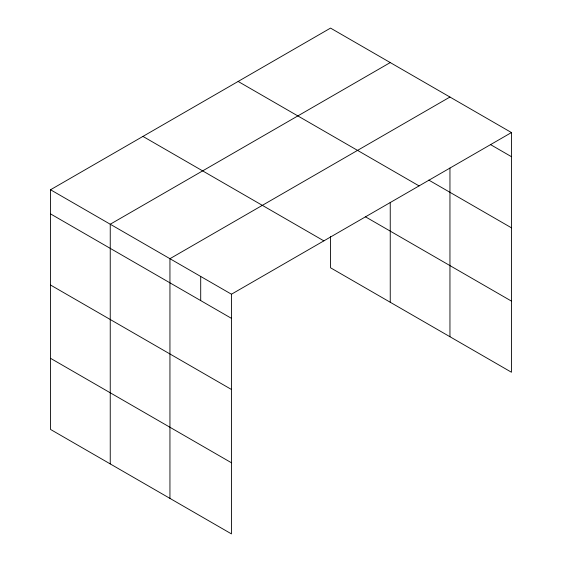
<?xml version="1.0" encoding="UTF-8"?>
<svg xmlns="http://www.w3.org/2000/svg" width="562" height="562" viewBox="0 0 562 562"><rect width="100%" height="100%" fill="white"/><g stroke="black" fill="none" stroke-linecap="round" stroke-linejoin="round"><path stroke-width="0.84" d="M511.462 132.555L231.46 294.214L231.46 533.9L50.538 429.445L50.538 189.759L330.54 28.1L511.462 132.555L511.462 372.241L330.54 267.786L330.54 236.56M390.246 62.572L110.243 224.231L110.243 463.917M449.951 97.036L169.942 258.696L169.942 498.389M490.457 144.567L511.462 156.693M428.792 180.093L511.462 227.821M238.14 81.448L419.062 185.903M365.307 216.728L511.462 301.113M142.938 136.411L323.86 240.866M50.538 189.759L231.46 294.214M50.538 213.897L231.46 318.352M50.538 285.032L231.46 389.48M50.538 358.317L231.46 462.772M449.951 168.024L449.951 336.729M390.246 202.334L390.246 302.258M200.704 276.455L200.704 300.593"/></g></svg>
